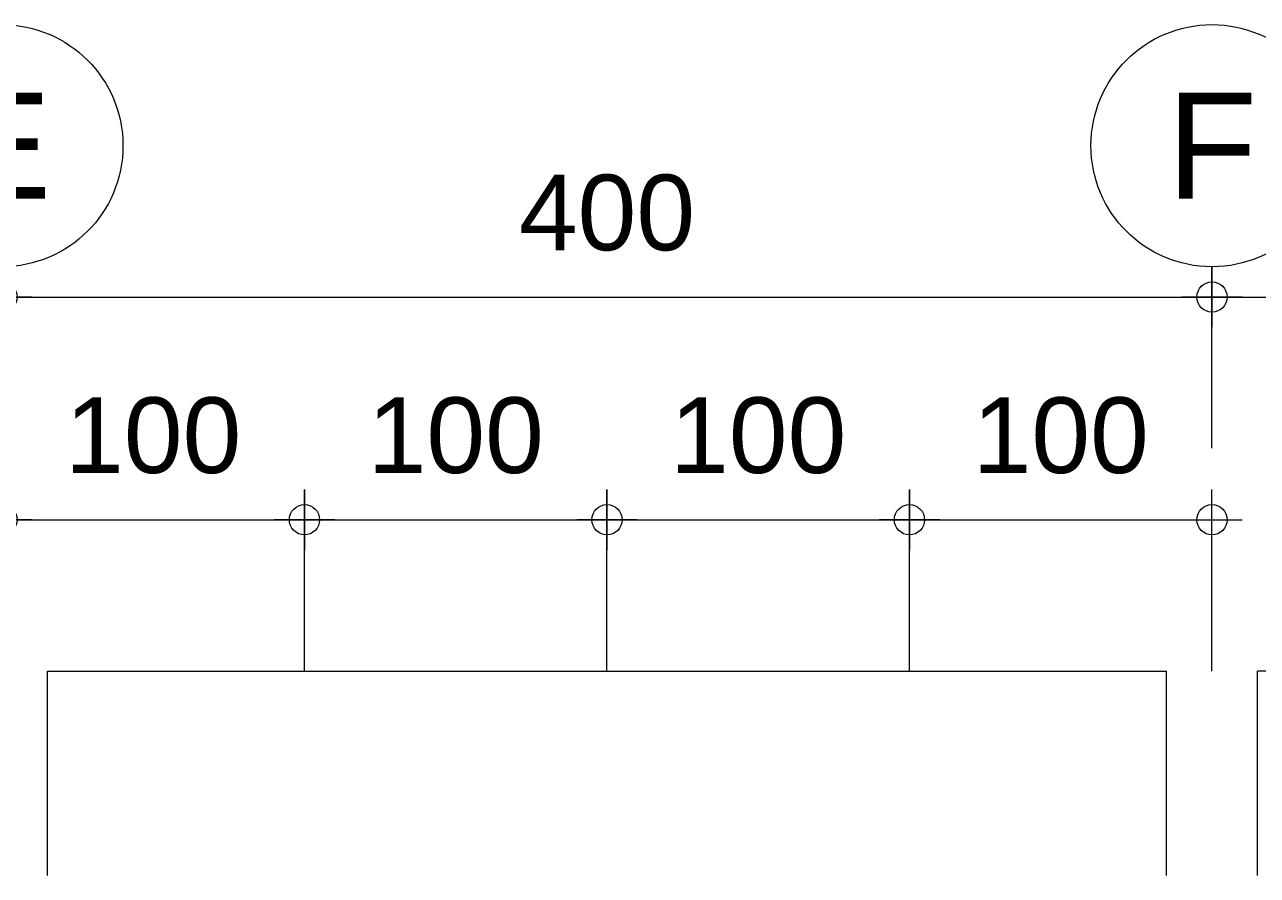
# Model space of a CAD drawing. Header units: millimetres. Extents: x -11 to 1625, y -267 to 195.
# Drawn here: x 1014.549 to 1018.624, y 111.014 to 113.825 of the extents above; entities that cross this region are included whole.
import ezdxf
from ezdxf.enums import TextEntityAlignment as Align

# ---------------------------------------------------------------- set-up
doc = ezdxf.new("R2010")
doc.units = ezdxf.units.MM
for name, color, linetype, lineweight in [('lan', 7, 'Continuous', 15), ('not', 7, 'Continuous', 20), ('u', 6, 'Continuous', 20)]:
    doc.layers.add(name, color=color, linetype=linetype, lineweight=lineweight)
doc.styles.add('S', font='SIMPLEX', dxfattribs={"width": 1.1})
doc.styles.get("Standard").update_dxf_attribs({"font": 'ARIALUNI.TTF'})
doc.dimstyles.new('SK100', dxfattribs={"dimtxt": 0.25, "dimasz": 0.1, "dimexe": 0.1, "dimexo": 0, "dimgap": 0.15, "dimtad": 1, "dimdec": 0, "dimlfac": 100, "dimzin": 12, "dimdsep": 46, "dimtxsty": 'Standard', "dimblk": 'BULAT', "dimcen": 0.1, "dimclrd": 256, "dimclre": 256, "dimclrt": 256, "dimadec": 0, "dimazin": 3, "dimtfac": 1, "dimtdec": 0, "dimtofl": 0, "dimtmove": 0, "dimatfit": 3, "dimldrblk": 'BULAT', "dimfxl": 0, "dimtolj": 1, "dimtzin": 0, "dimlwd": -1, "dimlwe": -1, "dimarcsym": 0})

# ---------------------------------------------------------------- blocks, each defined once
blk = doc.blocks.new('BULAT')
for p, q in [((0, -1), (0, 1)), ((-1, 0), (1, 0))]:
    blk.add_line(p, q)
blk.add_circle((0, 0), 0.5)
blk = doc.blocks.new('*D1128')
at = {"layer": 'Defpoints', "color": 0, "ltscale": 0.15}
for p in [(1018.4736, 112.9248), (1014.4736, 112.4248), (1018.4736, 112.4248)]:
    blk.add_point(p, dxfattribs=at)
at = {"layer": 'u', "ltscale": 0.15}
for p, q in [((1014.4736, 112.4248), (1014.4736, 113.0248)), ((1018.4736, 112.4248), (1018.4736, 113.0248)), ((1014.5736, 112.9248), (1018.3736, 112.9248))]:
    blk.add_line(p, q, dxfattribs=at)
at = {"layer": 'u', "ltscale": 0.15, "xscale": 0.1, "yscale": 0.1, "zscale": 0.1, "rotation": 180}
blk.add_blockref('BULAT', (1014.4736, 112.9248), dxfattribs=at)
at = {"layer": 'u', "ltscale": 0.15, "xscale": 0.1, "yscale": 0.1, "zscale": 0.1}
blk.add_blockref('BULAT', (1018.4736, 112.9248), dxfattribs=at)
at = {"layer": 'u', "ltscale": 0.15, "insert": (1016.4736, 113.2025), "char_height": 0.25, "attachment_point": 5}
blk.add_mtext('\\A1;400', dxfattribs=at)
blk = doc.blocks.new('*D1129')
at = {"layer": 'Defpoints', "color": 0, "ltscale": 0.15}
for p in [(1021.4736, 112.9248), (1018.4736, 112.4248), (1021.4736, 112.4248)]:
    blk.add_point(p, dxfattribs=at)
at = {"layer": 'u', "ltscale": 0.15}
for p, q in [((1018.4736, 112.4248), (1018.4736, 113.0248)), ((1021.4736, 112.4248), (1021.4736, 113.0248)), ((1018.5736, 112.9248), (1021.3736, 112.9248))]:
    blk.add_line(p, q, dxfattribs=at)
at = {"layer": 'u', "ltscale": 0.15, "xscale": 0.1, "yscale": 0.1, "zscale": 0.1, "rotation": 180}
blk.add_blockref('BULAT', (1018.4736, 112.9248), dxfattribs=at)
at = {"layer": 'u', "ltscale": 0.15, "xscale": 0.1, "yscale": 0.1, "zscale": 0.1}
blk.add_blockref('BULAT', (1021.4736, 112.9248), dxfattribs=at)
at = {"layer": 'u', "ltscale": 0.15, "insert": (1019.9736, 113.2025), "char_height": 0.25, "attachment_point": 5}
blk.add_mtext('\\A1;300', dxfattribs=at)
blk = doc.blocks.new('*D1130')
at = {"layer": 'Defpoints', "color": 0, "ltscale": 0.15}
for p in [(1014.4736, 112.9248), (1010.4736, 112.4248), (1014.4736, 112.4248)]:
    blk.add_point(p, dxfattribs=at)
at = {"layer": 'u', "ltscale": 0.15}
for p, q in [((1010.4736, 112.4248), (1010.4736, 113.0248)), ((1014.4736, 112.4248), (1014.4736, 113.0248)), ((1010.5736, 112.9248), (1014.3736, 112.9248))]:
    blk.add_line(p, q, dxfattribs=at)
at = {"layer": 'u', "ltscale": 0.15, "xscale": 0.1, "yscale": 0.1, "zscale": 0.1, "rotation": 180}
blk.add_blockref('BULAT', (1010.4736, 112.9248), dxfattribs=at)
at = {"layer": 'u', "ltscale": 0.15, "xscale": 0.1, "yscale": 0.1, "zscale": 0.1}
blk.add_blockref('BULAT', (1014.4736, 112.9248), dxfattribs=at)
at = {"layer": 'u', "ltscale": 0.15, "insert": (1012.4736, 113.2025), "char_height": 0.25, "attachment_point": 5}
blk.add_mtext('\\A1;400', dxfattribs=at)
blk = doc.blocks.new('NAV')
blk.add_circle((0, -0.4), 0.4)
at = {"style": 'S', "width": 0.75, "flags": 4}
blk.add_attdef('AV', text='', height=0.3, dxfattribs=at).set_placement((0, -0.4), align=Align.MIDDLE)
blk = doc.blocks.new('*D1151')
at = {"layer": 'Defpoints', "color": 0, "ltscale": 0.15}
for p in [(1018.4736, 112.1887), (1017.4736, 111.6887), (1018.4736, 111.6887)]:
    blk.add_point(p, dxfattribs=at)
at = {"layer": 'u', "ltscale": 0.15}
for p, q in [((1017.4736, 111.6887), (1017.4736, 112.2887)), ((1018.4736, 111.6887), (1018.4736, 112.2887)), ((1017.5736, 112.1887), (1018.3736, 112.1887))]:
    blk.add_line(p, q, dxfattribs=at)
at = {"layer": 'u', "ltscale": 0.15, "xscale": 0.1, "yscale": 0.1, "zscale": 0.1, "rotation": 180}
blk.add_blockref('BULAT', (1017.4736, 112.1887), dxfattribs=at)
at = {"layer": 'u', "ltscale": 0.15, "xscale": 0.1, "yscale": 0.1, "zscale": 0.1}
blk.add_blockref('BULAT', (1018.4736, 112.1887), dxfattribs=at)
at = {"layer": 'u', "ltscale": 0.15, "insert": (1017.9736, 112.4664), "char_height": 0.25, "attachment_point": 5}
blk.add_mtext('\\A1;100', dxfattribs=at)
blk = doc.blocks.new('*D1152')
at = {"layer": 'Defpoints', "color": 0, "ltscale": 0.15}
for p in [(1017.4736, 112.1887), (1016.4736, 111.6887), (1017.4736, 111.6887)]:
    blk.add_point(p, dxfattribs=at)
at = {"layer": 'u', "ltscale": 0.15}
for p, q in [((1016.4736, 111.6887), (1016.4736, 112.2887)), ((1017.4736, 111.6887), (1017.4736, 112.2887)), ((1016.5736, 112.1887), (1017.3736, 112.1887))]:
    blk.add_line(p, q, dxfattribs=at)
at = {"layer": 'u', "ltscale": 0.15, "xscale": 0.1, "yscale": 0.1, "zscale": 0.1, "rotation": 180}
blk.add_blockref('BULAT', (1016.4736, 112.1887), dxfattribs=at)
at = {"layer": 'u', "ltscale": 0.15, "xscale": 0.1, "yscale": 0.1, "zscale": 0.1}
blk.add_blockref('BULAT', (1017.4736, 112.1887), dxfattribs=at)
at = {"layer": 'u', "ltscale": 0.15, "insert": (1016.9736, 112.4664), "char_height": 0.25, "attachment_point": 5}
blk.add_mtext('\\A1;100', dxfattribs=at)
blk = doc.blocks.new('*D1153')
at = {"layer": 'Defpoints', "color": 0, "ltscale": 0.15}
for p in [(1016.4736, 112.1887), (1015.4736, 111.6887), (1016.4736, 111.6887)]:
    blk.add_point(p, dxfattribs=at)
at = {"layer": 'u', "ltscale": 0.15}
for p, q in [((1015.4736, 111.6887), (1015.4736, 112.2887)), ((1016.4736, 111.6887), (1016.4736, 112.2887)), ((1015.5736, 112.1887), (1016.3736, 112.1887))]:
    blk.add_line(p, q, dxfattribs=at)
at = {"layer": 'u', "ltscale": 0.15, "xscale": 0.1, "yscale": 0.1, "zscale": 0.1, "rotation": 180}
blk.add_blockref('BULAT', (1015.4736, 112.1887), dxfattribs=at)
at = {"layer": 'u', "ltscale": 0.15, "xscale": 0.1, "yscale": 0.1, "zscale": 0.1}
blk.add_blockref('BULAT', (1016.4736, 112.1887), dxfattribs=at)
at = {"layer": 'u', "ltscale": 0.15, "insert": (1015.9736, 112.4664), "char_height": 0.25, "attachment_point": 5}
blk.add_mtext('\\A1;100', dxfattribs=at)
blk = doc.blocks.new('*D1154')
at = {"layer": 'Defpoints', "color": 0, "ltscale": 0.15}
for p in [(1015.4736, 112.1887), (1014.4736, 111.6887), (1015.4736, 111.6887)]:
    blk.add_point(p, dxfattribs=at)
at = {"layer": 'u', "ltscale": 0.15}
for p, q in [((1014.4736, 111.6887), (1014.4736, 112.2887)), ((1015.4736, 111.6887), (1015.4736, 112.2887)), ((1014.5736, 112.1887), (1015.3736, 112.1887))]:
    blk.add_line(p, q, dxfattribs=at)
at = {"layer": 'u', "ltscale": 0.15, "xscale": 0.1, "yscale": 0.1, "zscale": 0.1, "rotation": 180}
blk.add_blockref('BULAT', (1014.4736, 112.1887), dxfattribs=at)
at = {"layer": 'u', "ltscale": 0.15, "xscale": 0.1, "yscale": 0.1, "zscale": 0.1}
blk.add_blockref('BULAT', (1015.4736, 112.1887), dxfattribs=at)
at = {"layer": 'u', "ltscale": 0.15, "insert": (1014.9736, 112.4664), "char_height": 0.25, "attachment_point": 5}
blk.add_mtext('\\A1;100', dxfattribs=at)
blk = doc.blocks.new('*D1166')
at = {"layer": 'Defpoints', "color": 0, "ltscale": 0.15}
for p in [(1014.4736, 112.1887), (1012.4736, 111.6887), (1014.4736, 111.6887)]:
    blk.add_point(p, dxfattribs=at)
at = {"layer": 'u', "ltscale": 0.15}
for p, q in [((1012.4736, 111.6887), (1012.4736, 112.2887)), ((1014.4736, 111.6887), (1014.4736, 112.2887)), ((1012.5736, 112.1887), (1014.3736, 112.1887))]:
    blk.add_line(p, q, dxfattribs=at)
at = {"layer": 'u', "ltscale": 0.15, "xscale": 0.1, "yscale": 0.1, "zscale": 0.1, "rotation": 180}
blk.add_blockref('BULAT', (1012.4736, 112.1887), dxfattribs=at)
at = {"layer": 'u', "ltscale": 0.15, "xscale": 0.1, "yscale": 0.1, "zscale": 0.1}
blk.add_blockref('BULAT', (1014.4736, 112.1887), dxfattribs=at)
at = {"layer": 'u', "ltscale": 0.15, "insert": (1013.4736, 112.4664), "char_height": 0.25, "attachment_point": 5}
blk.add_mtext('\\A1;200', dxfattribs=at)
blk = doc.blocks.new('D4')
at = {"layer": 'lan'}
for p, q in [((2.15, 14.825), (5.85, 14.825)), ((2.15, 14.15), (2.15, 14.825)), ((5.85, 14.15), (5.85, 14.825)), ((6.15, 14.15), (6.15, 14.825))]:
    blk.add_line(p, q, dxfattribs=at)
blk.add_lwpolyline([(8.075, 14.825), (6.15, 14.825)], dxfattribs=at)

msp = doc.modelspace()

# ---------------------------------------------------------------- block references
msp.add_blockref('D4', (1012.4735618, 96.8636919))
at = {"layer": 'not'}
ref = msp.add_blockref('NAV', (1014.4735618, 113.824799), dxfattribs=at)
ref.add_attrib('AV', 'E', dxfattribs={"layer": '0', "height": 0.35, "flags": 4}).set_placement((1014.4735618, 113.424799), align=Align.MIDDLE)
ref = msp.add_blockref('NAV', (1018.4735618, 113.824799), dxfattribs=at)
ref.add_attrib('AV', 'F', dxfattribs={"layer": '0', "height": 0.35, "flags": 4}).set_placement((1018.4735618, 113.424799), align=Align.MIDDLE)

# ---------------------------------------------------------------- dimensions: what is measured, and where the dimension line sits
at = {"layer": 'u', "ltscale": 0.15}
for base, p1, p2, picture, middle in [((1014.4735618, 112.924799), (1010.4735618, 112.424799), (1014.4735618, 112.424799), '*D1130', (1012.4735618, 112.924799)), ((1018.4735618, 112.924799), (1014.4735618, 112.424799), (1018.4735618, 112.424799), '*D1128', (1016.4735618, 112.924799)), ((1021.4735618, 112.924799), (1018.4735618, 112.424799), (1021.4735618, 112.424799), '*D1129', (1019.9735618, 112.924799)), ((1014.4735618, 112.1886919), (1012.4735618, 111.6886919), (1014.4735618, 111.6886919), '*D1166', (1013.4735618, 112.1886919)), ((1015.4735618, 112.1886919), (1014.4735618, 111.6886919), (1015.4735618, 111.6886919), '*D1154', (1014.9735618, 112.1886919)), ((1016.4735618, 112.1886919), (1015.4735618, 111.6886919), (1016.4735618, 111.6886919), '*D1153', (1015.9735618, 112.1886919)), ((1017.4735618, 112.1886919), (1016.4735618, 111.6886919), (1017.4735618, 111.6886919), '*D1152', (1016.9735618, 112.1886919)), ((1018.4735618, 112.1886919), (1017.4735618, 111.6886919), (1018.4735618, 111.6886919), '*D1151', (1017.9735618, 112.1886919))]:
    dim = msp.add_linear_dim(base=base, p1=p1, p2=p2, dimstyle='SK100', dxfattribs=at)
    dim.commit()
    dim.dimension.update_dxf_attribs({"geometry": picture, "text_midpoint": middle, "dimtype": 160})

doc.saveas('drawing.dxf')
